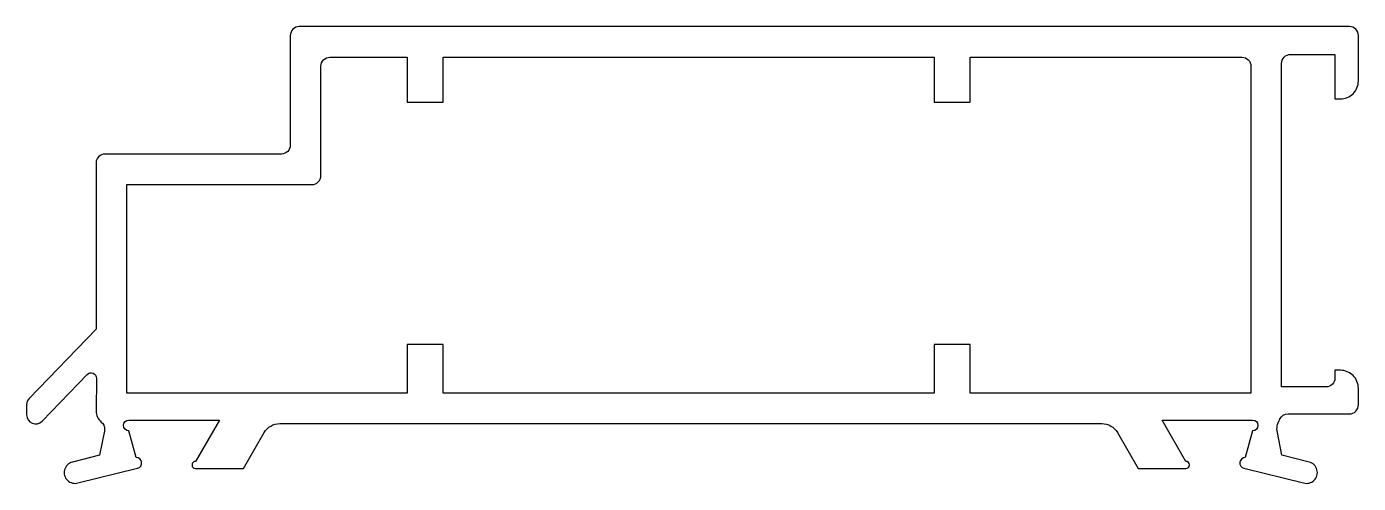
# Model space of a CAD drawing. Extents: x 338.1 to 412.1, y 211.6 to 237.
import ezdxf

# ---------------------------------------------------------------- set-up
doc = ezdxf.new("R2010")
doc.units = 0
doc.layers.get('0').update_dxf_attribs({"linetype": 'CONTINUOUS'})
doc.layers.add('ERCAN', color=220, linetype='CONTINUOUS')

msp = doc.modelspace()

# ---------------------------------------------------------------- linework, layer by layer
msp.add_lwpolyline([(388.565, 216.643), (361.265, 216.643), (361.265, 219.343), (359.265, 219.343), (359.265, 216.643), (343.667, 216.643), (343.667, 228.243), (353.965, 228.243, 0.414214), (354.465, 228.743), (354.465, 234.83, -0.414214), (354.965, 235.33), (359.265, 235.33), (359.265, 232.83), (361.265, 232.83), (361.265, 235.33), (388.565, 235.33), (388.565, 232.83), (390.565, 232.83), (390.565, 235.33), (405.665, 235.33, -0.414214), (406.165, 234.83), (406.165, 216.643), (390.565, 216.643), (390.565, 219.343), (388.565, 219.343)], format="xyb", close=True)
at = {"layer": 'ERCAN', "color": 7}
msp.add_lwpolyline([(410.838, 217.485, -0.414214), (410.338, 216.985), (407.865, 216.985), (407.865, 234.98, -0.414214), (408.365, 235.48), (410.838, 235.48), (410.838, 233.005), (411.138, 233.005, 0.414214), (412.138, 234.005), (412.138, 236.53, 0.414214), (411.638, 237.03), (353.265, 237.03, 0.414214), (352.765, 236.53), (352.765, 230.443, -0.414214), (352.265, 229.943), (342.465, 229.943, 0.414214), (341.965, 229.443), (341.965, 220.204), (338.246, 216.347, 0.194178), (338.106, 216), (338.106, 215.424, 0.674792), (338.966, 215.077), (341.47, 217.674, -0.674792), (341.986, 217.466), (341.967, 215.645, 0.223505), (342.257, 215.028, -0.225469), (342.439, 214.639, -0.049244), (342.418, 214.444), (342.159, 213.196), (340.648, 212.799, 1.019099), (340.961, 211.641), (344.275, 212.462, 0.888706), (344.2, 213.053), (343.794, 214.543, -1), (343.794, 215.143), (348.827, 215.143), (347.499, 212.843, 1), (347.499, 212.443), (350.155, 212.443), (351.31, 214.443, -0.267949), (352.176, 214.943), (397.876, 214.943, -0.267949), (398.742, 214.443), (399.896, 212.443), (402.552, 212.443, 1), (402.552, 212.843), (401.224, 215.143), (406.257, 215.143, -1), (406.257, 214.543), (405.852, 213.053, 0.888706), (405.776, 212.462), (409.091, 211.641, 1.019099), (409.403, 212.799), (407.892, 213.196), (407.634, 214.444, -0.187102), (407.753, 215.157, 0.018175), (407.781, 215.208, -0.28429), (408.228, 215.485), (411.638, 215.485, 0.414214), (412.138, 215.985), (412.138, 216.908, 0.414214), (411.138, 217.908), (410.838, 217.908)], format="xyb", close=True, dxfattribs=at)

doc.saveas('drawing.dxf')
